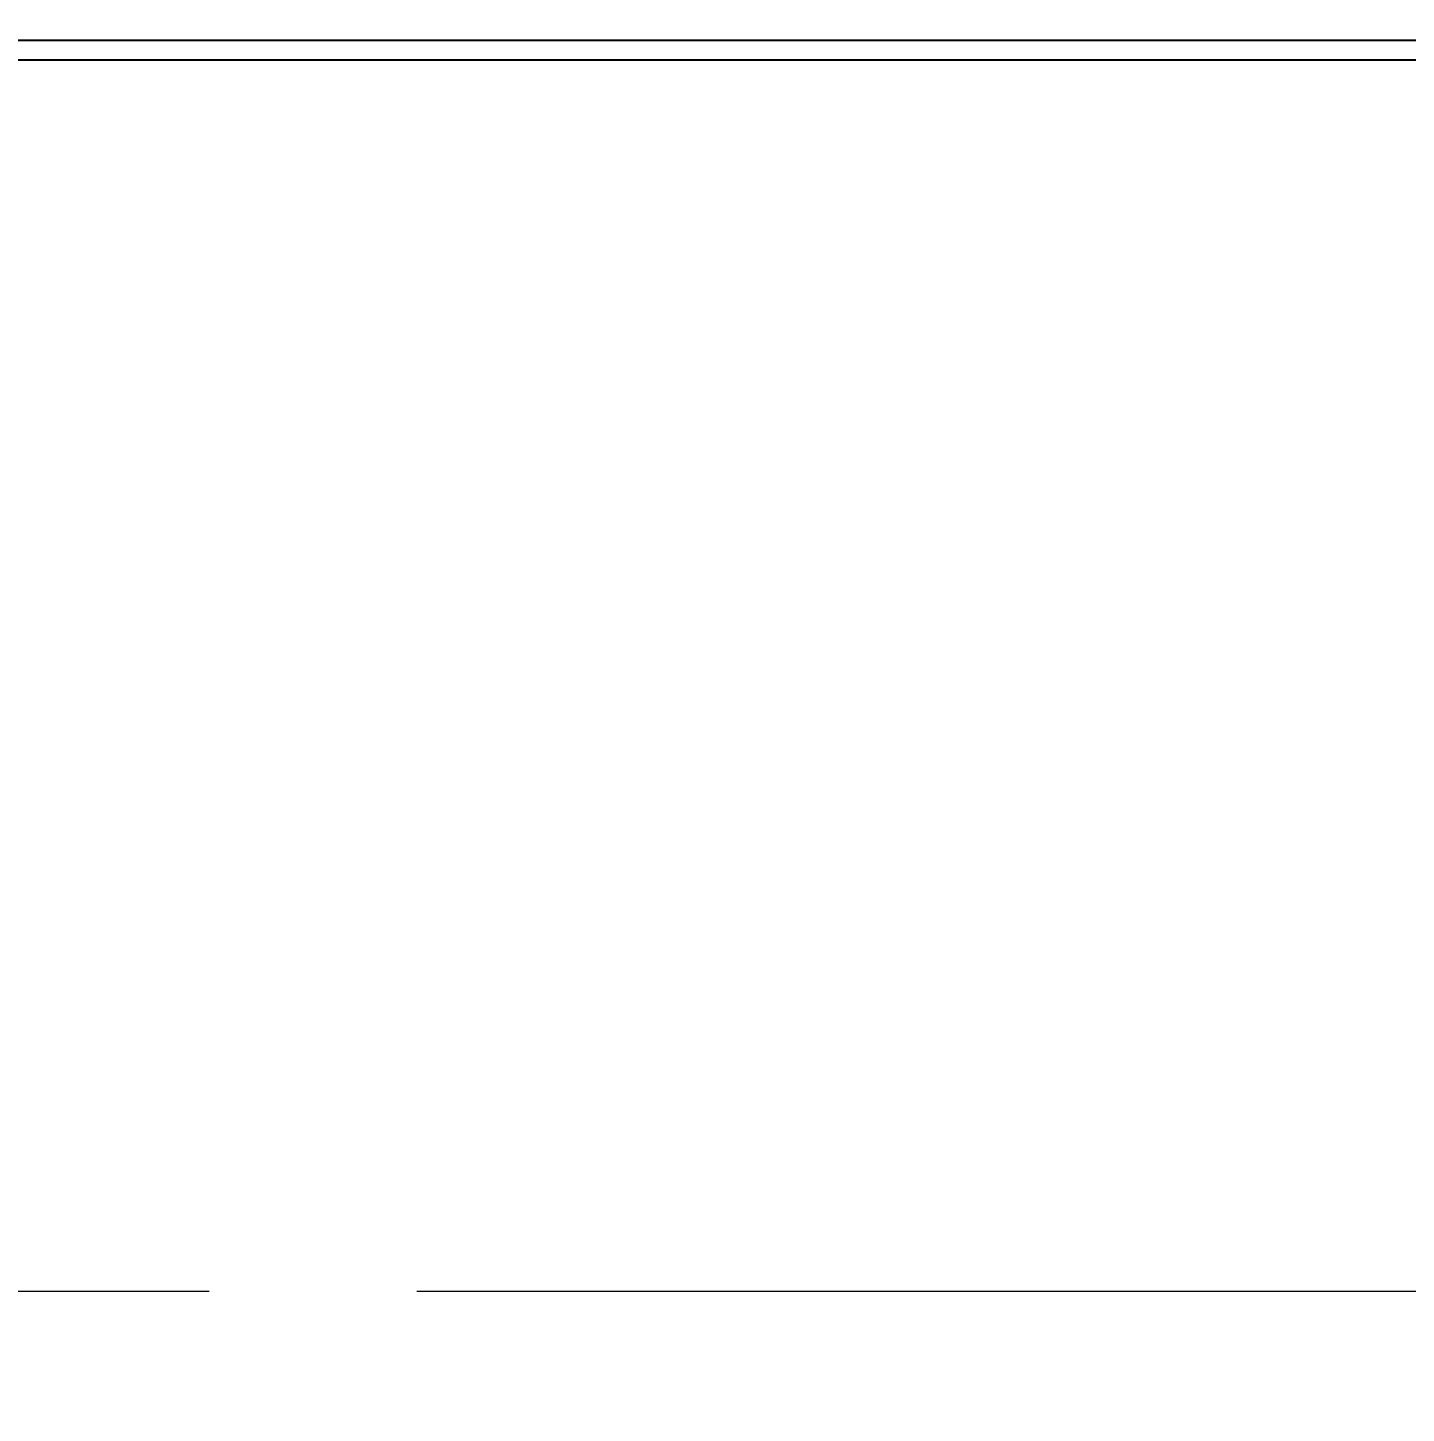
# Model space of a CAD drawing. Header units: millimetres. Extents: x 1293 to 41893, y 1011 to 26911.
# Drawn here: x 11361.6 to 11783.3, y 15570.1 to 15993.8 of the extents above; entities that cross this region are included whole.
import ezdxf

# ---------------------------------------------------------------- set-up
doc = ezdxf.new("R2010")
doc.units = ezdxf.units.MM
doc.header["$LTSCALE"] = 50
doc.linetypes.add('CENTER', pattern=[10.16, 6.35, -1.27, 1.27, -1.27])
doc.layers.add('CAPA_1', color=7, linetype='Continuous')
doc.styles.add('SLDTEXTSTYLE0', font='TXT', dxfattribs={"width": 0.75})
doc.dimstyles.new('SLDDIMSTYLE0', dxfattribs={"dimtxt": 100, "dimasz": 100, "dimexe": 0, "dimexo": 0.0625, "dimgap": 25, "dimtad": 2, "dimdec": 0, "dimlfac": 1.5, "dimrnd": 1e-09, "dimzin": 12, "dimdsep": 46, "dimtxsty": 'SLDTEXTSTYLE0', "dimsah": 1, "dimcen": 0.09, "dimadec": 0, "dimazin": 3, "dimtfac": 1, "dimtdec": 0, "dimtofl": 0, "dimtmove": 0, "dimatfit": 3, "dimfxl": 1, "dimfrac": 2, "dimtolj": 1, "dimtzin": 12, "dimarcsym": 0})

# ---------------------------------------------------------------- blocks, each defined once
blk = doc.blocks.new('_D_18')
at = {"layer": 'CAPA_1', "transparency": 16777216}
for p, q in [((6530.12, 15837.67), (6530.12, 16976.53)), ((16745.16, 15322.37), (16745.16, 16976.53)), ((6530.12, 16926.53), (16745.16, 16926.53))]:
    blk.add_line(p, q, dxfattribs=at)
for points in [[(6530.12, 16926.53), (6630.12, 16911.14), (6630.12, 16941.91)], [(16745.16, 16926.53), (16645.16, 16941.91), (16645.16, 16911.14)]]:
    blk.add_solid(points, dxfattribs=at)
at = {"layer": 'CAPA_1', "transparency": 16777216, "insert": (11452.92, 17055.44), "char_height": 100, "attachment_point": 1, "style": 'SLDTEXTSTYLE0'}
blk.add_mtext('15323', dxfattribs=at)
blk = doc.blocks.new('_D_22')
at = {"layer": 'CAPA_1', "transparency": 16777216}
for p, q in [((10320.64, 16048.4), (10320.64, 16597.76)), ((14316.14, 16048.4), (14316.14, 16597.76)), ((10320.64, 16547.76), (14316.14, 16547.76))]:
    blk.add_line(p, q, dxfattribs=at)
for points in [[(10320.64, 16547.76), (10420.64, 16532.38), (10420.64, 16563.15)], [(14316.14, 16547.76), (14216.14, 16563.15), (14216.14, 16532.38)]]:
    blk.add_solid(points, dxfattribs=at)
at = {"layer": 'CAPA_1', "transparency": 16777216, "insert": (12170.62, 16676.67), "char_height": 100, "attachment_point": 1, "style": 'SLDTEXTSTYLE0'}
blk.add_mtext('5993', dxfattribs=at)

msp = doc.modelspace()

# ---------------------------------------------------------------- linework, layer by layer
at = {"color": 7, "linetype": 'Continuous', "lineweight": 25}
for p, q in [((10353.2972925, 15990.0118731), (13085.7268163, 15990.0118731)), ((13085.7268163, 15983.8452064), (10365.4101497, 15983.8452064))]:
    msp.add_line(p, q, dxfattribs=at)
at = {"color": 7, "linetype": 'CENTER', "lineweight": 18}
msp.add_line((10972.6103326, 15607.4367834), (14392.8515628, 15607.4367834), dxfattribs=at)

# ---------------------------------------------------------------- dimensions: what is measured, and where the dimension line sits
at = {"layer": 'CAPA_1'}
for base, p1, p2, picture, middle in [((16745.1618891, 16926.5285398), (6530.1246702, 15774.167696), (16745.1618891, 15258.8741626), '_D_18', (11637.6432797, 16926.5285398)), ((14316.143483, 16547.7634925), (10320.643483, 15984.8978731), (14316.143483, 15984.8978731), '_D_22', (12318.393483, 16547.7634925))]:
    dim = msp.add_linear_dim(base=base, p1=p1, p2=p2, dimstyle='SLDDIMSTYLE0', dxfattribs=at)
    dim.commit()
    dim.dimension.update_dxf_attribs({"geometry": picture, "text_midpoint": middle, "dimtype": 160})

doc.saveas('drawing.dxf')
